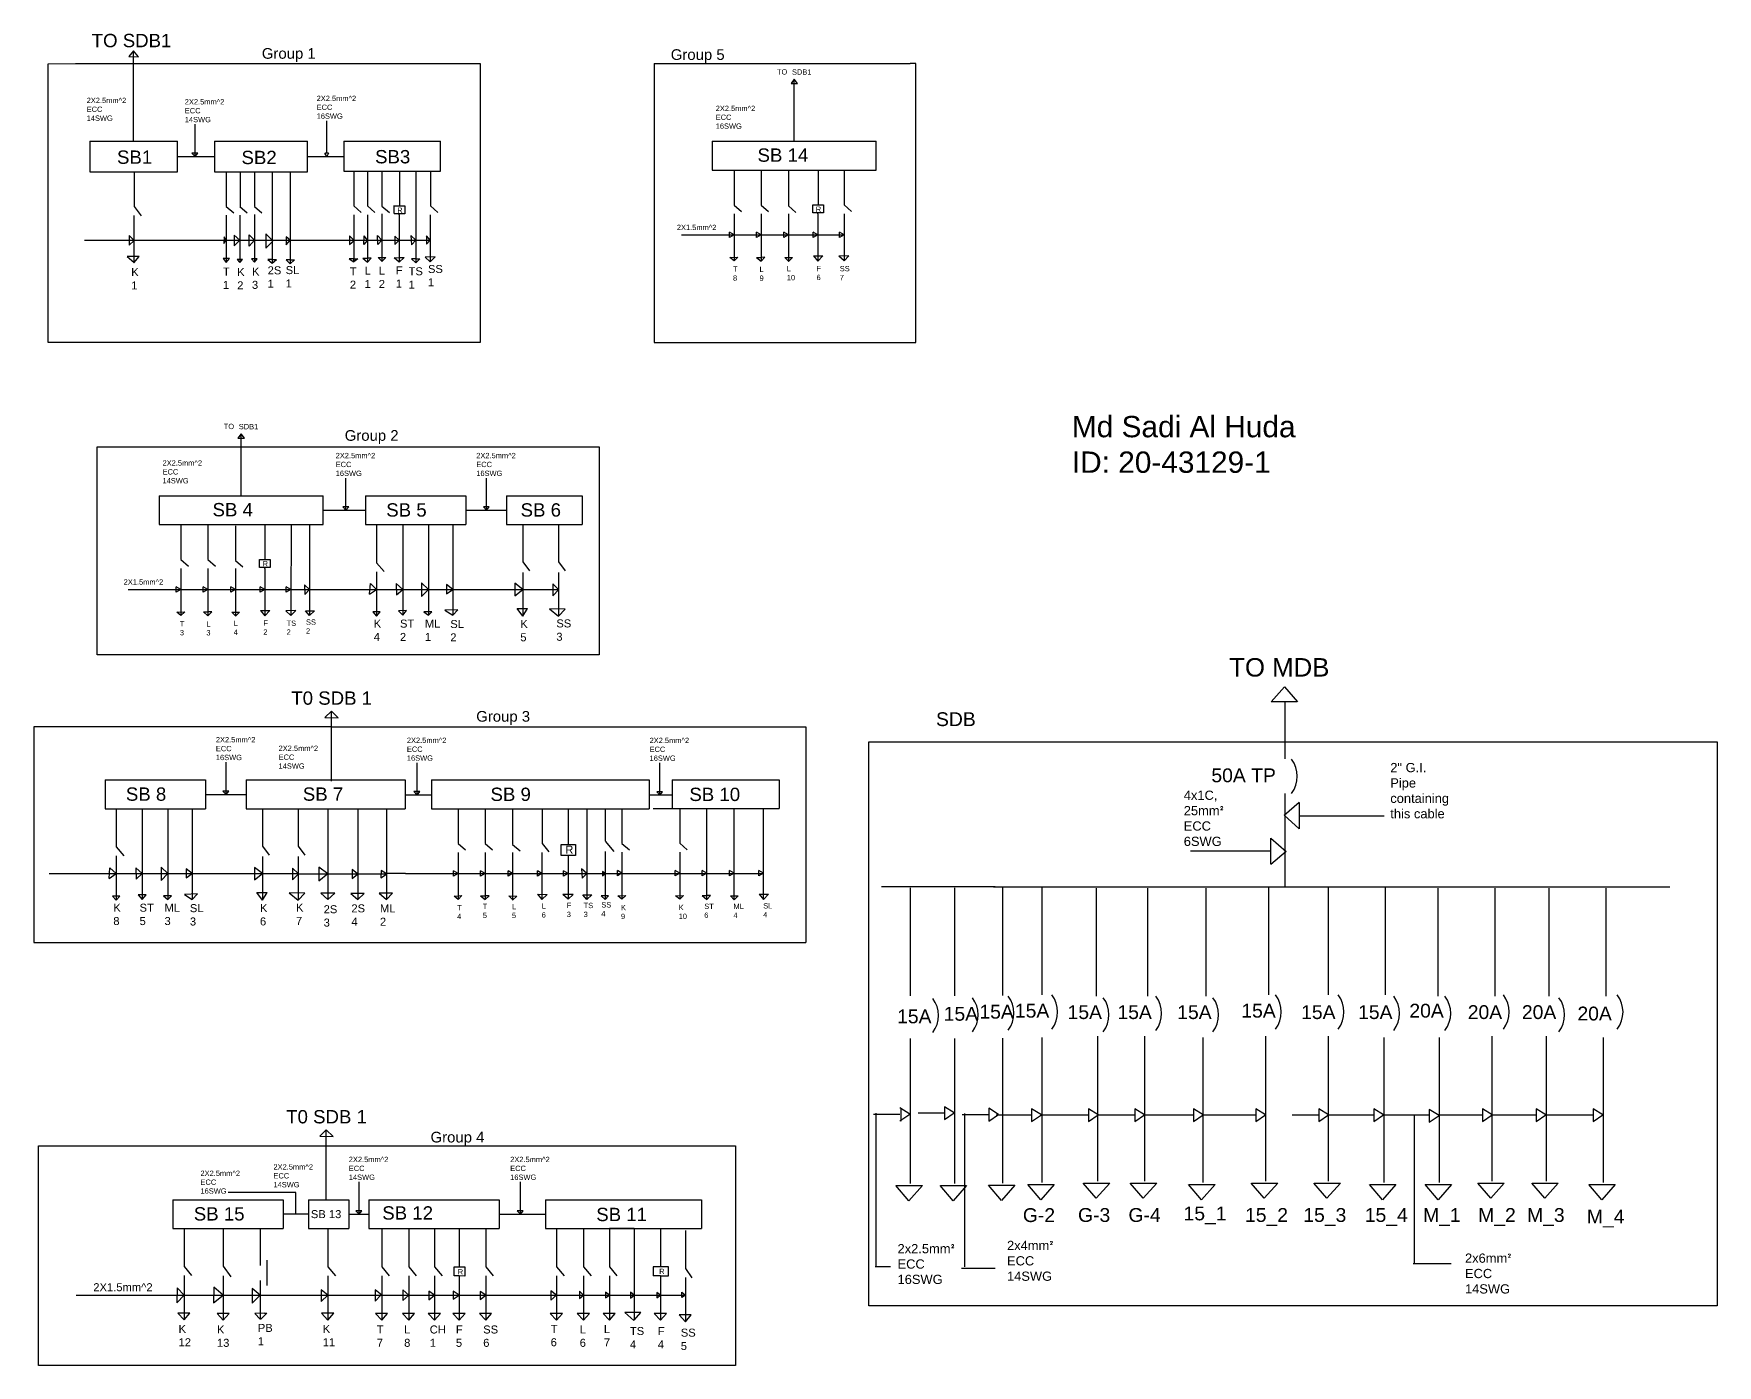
# Model space of a CAD drawing. Header units: inches. Extents: x 132 to 1367, y 40 to 664.
# Drawn here: x 132 to 921, y 40 to 664 of the extents above; entities that cross this region are included whole.
import ezdxf

# ---------------------------------------------------------------- set-up
doc = ezdxf.new("R2010")
doc.units = ezdxf.units.IN
doc.header["$MEASUREMENT"] = 0
doc.styles.get("Standard").update_dxf_attribs({"font": 'arial.ttf'})

msp = doc.modelspace()

# ---------------------------------------------------------------- linework, layer by layer
for p, q in [((178.38, 656.39), (176.18, 653.59)), ((180.69, 653.54), (178.38, 656.39)), ((178.45, 653.6), (178.38, 656.39)), ((138.39, 650.28), (151.28, 650.38)), ((138.39, 519.54), (138.39, 650.28)), ((151.28, 650.38), (340.84, 650.38)), ((176.18, 653.59), (180.69, 653.54)), ((178.45, 613.93), (178.45, 653.6)), ((340.84, 650.38), (340.84, 519.54)), ((422.41, 650.38), (542.42, 650.38)), ((422.41, 650.38), (422.41, 519.61)), ((545, 650.38), (542.42, 650.38)), ((545, 519.61), (545, 650.38)), ((488.08, 643), (486.6, 640.94)), ((486.6, 640.94), (489.62, 640.94)), ((488.08, 613.93), (488.08, 643)), ((489.62, 640.94), (488.08, 643)), ((269.01, 608.35), (269.01, 623.46)), ((207.22, 606.79), (207.22, 621.89)), ((157.95, 613.93), (198.96, 613.93)), ((157.95, 613.93), (157.95, 599.65)), ((198.96, 599.65), (198.96, 613.93)), ((207.22, 608.35), (205.78, 608.35)), ((205.78, 608.35), (207.22, 606.79)), ((207.22, 606.79), (208.52, 608.35)), ((208.52, 608.35), (207.22, 608.35)), ((216.29, 613.93), (259.9, 613.93)), ((216.29, 613.93), (216.29, 599.65)), ((259.9, 599.65), (259.9, 613.93)), ((269.04, 606.79), (268.13, 608.37)), ((268.13, 608.37), (268.42, 608.35)), ((269.72, 608.35), (268.42, 608.35)), ((269.72, 608.35), (269.04, 606.79)), ((276.94, 613.93), (322.29, 613.93)), ((276.94, 613.93), (276.94, 599.94)), ((322.29, 599.94), (322.29, 613.93)), ((449.67, 613.93), (526.49, 613.93)), ((449.67, 613.93), (449.67, 600.43)), ((526.49, 600.43), (526.49, 613.93)), ((198.96, 606.79), (216.29, 606.79)), ((259.9, 606.79), (276.94, 606.79)), ((276.94, 599.94), (322.29, 599.94)), ((281.65, 599.94), (281.65, 583.62)), ((288.1, 599.94), (288.1, 583.62)), ((294.84, 599.89), (294.84, 583.57)), ((303.06, 599.94), (303.06, 583.62)), ((310.66, 599.94), (310.66, 556.96)), ((317.51, 599.94), (317.51, 583.62)), ((449.67, 600.43), (526.49, 600.43)), ((459.86, 600.37), (459.86, 584.05)), ((472.52, 600.37), (472.52, 584.05)), ((485.38, 599.92), (485.38, 583.6)), ((499.22, 600.4), (499.22, 584.08)), ((511.47, 600.4), (511.47, 584.08)), ((157.95, 599.65), (198.96, 599.65)), ((178.66, 599.65), (178.66, 583.33)), ((216.29, 599.65), (259.9, 599.65)), ((221.88, 599.65), (221.88, 583.39)), ((228.33, 599.65), (228.33, 583.39)), ((235.07, 599.65), (235.07, 583.34)), ((243.37, 599.65), (243.37, 556.71)), ((251.83, 599.5), (251.83, 599.65)), ((251.83, 599.5), (251.83, 556.53)), ((459.86, 584.05), (463.36, 581.03)), ((472.52, 584.05), (476.02, 581.03)), ((496.71, 580.34), (496.71, 584.09)), ((496.71, 584.09), (499.22, 584.08)), ((499.22, 584.08), (501.72, 584.09)), ((501.72, 584.09), (501.71, 580.34)), ((511.47, 584.08), (514.97, 581.06)), ((178.57, 579.16), (178.57, 556.99)), ((178.66, 583.33), (182.06, 578.99)), ((221.88, 583.39), (225.38, 580.37)), ((221.88, 579.21), (221.88, 557.15)), ((228.23, 583.39), (231.73, 580.37)), ((228.24, 579.21), (228.24, 557.05)), ((235.04, 583.35), (238.54, 580.33)), ((235.04, 579.63), (235.04, 557.28)), ((281.65, 583.62), (285.15, 580.6)), ((281.65, 579.45), (281.65, 557.39)), ((288, 583.62), (291.5, 580.6)), ((288.01, 579.45), (288.01, 557.28)), ((294.81, 583.58), (298.31, 580.56)), ((294.81, 579.86), (294.81, 557.51)), ((300.54, 580.13), (300.54, 583.88)), ((300.55, 583.63), (303.06, 583.62)), ((305.55, 579.88), (300.55, 579.88)), ((302.96, 579.42), (302.96, 579.88)), ((302.96, 579.42), (302.96, 557.25)), ((303.06, 583.62), (305.56, 583.63)), ((305.56, 583.63), (305.55, 579.88)), ((317.48, 579.42), (317.48, 557.43)), ((317.51, 583.62), (321.01, 580.6)), ((459.86, 579.88), (459.86, 557.82)), ((472.53, 579.88), (472.53, 557.72)), ((485.38, 583.6), (488.88, 580.58)), ((485.38, 579.88), (485.38, 557.54)), ((501.71, 580.34), (496.71, 580.34)), ((499.13, 579.88), (499.13, 580.34)), ((499.13, 579.88), (499.13, 557.72)), ((511.43, 579.88), (511.43, 557.9)), ((176.39, 569.77), (176.32, 565.17)), ((178.57, 567.56), (176.39, 569.77)), ((220.82, 569.16), (220.77, 565.95)), ((221.88, 567.56), (220.82, 569.16)), ((228.24, 567.56), (225.58, 569.96)), ((225.58, 569.96), (225.58, 564.94)), ((235.04, 567.56), (232.6, 570)), ((232.63, 564.83), (232.6, 570)), ((243.37, 567.56), (240.42, 570.48)), ((240.42, 570.48), (240.42, 563.79)), ((251.83, 567.56), (249.91, 569.16)), ((249.91, 569.16), (249.91, 566.66)), ((281.65, 567.56), (279.69, 569.67)), ((279.69, 569.67), (279.69, 565.5)), ((286.36, 565.5), (286.47, 569.61)), ((288.01, 567.56), (286.47, 569.61)), ((294.81, 567.56), (292.7, 569.72)), ((292.92, 565.61), (292.7, 569.72)), ((302.96, 567.56), (300.85, 569.46)), ((300.85, 569.46), (300.9, 565.48)), ((310.66, 567.56), (308.44, 569.83)), ((308.44, 569.83), (308.65, 565.42)), ((317.48, 567.56), (315.66, 569.66)), ((315.66, 569.66), (315.66, 565.72)), ((435.2, 570.02), (511.43, 570.02)), ((459.86, 570.02), (457.69, 571.27)), ((457.69, 568.77), (457.69, 571.27)), ((459.86, 570.02), (457.69, 568.77)), ((472.53, 570.02), (470.36, 571.27)), ((470.36, 568.77), (470.36, 571.27)), ((472.53, 570.02), (470.36, 568.77)), ((485.38, 570.02), (483.21, 571.27)), ((483.21, 568.77), (483.21, 571.27)), ((485.38, 570.02), (483.21, 568.77)), ((499.13, 570.02), (496.96, 571.27)), ((496.96, 568.77), (496.96, 571.27)), ((499.13, 570.02), (496.96, 568.77)), ((511.43, 570.02), (509.27, 571.27)), ((509.27, 568.77), (509.27, 571.27)), ((511.43, 570.02), (509.27, 568.77)), ((155.36, 567.56), (317.48, 567.56)), ((176.32, 565.17), (178.65, 567.48)), ((220.77, 565.95), (221.88, 567.56)), ((225.58, 564.94), (228.24, 567.56)), ((235.04, 567.56), (232.63, 564.83)), ((240.42, 563.79), (243.76, 567.16)), ((249.88, 565.41), (251.83, 567.56)), ((249.91, 566.66), (249.88, 565.41)), ((279.69, 565.5), (281.77, 567.43)), ((288.01, 567.56), (286.36, 565.5)), ((294.81, 567.56), (292.92, 565.61)), ((300.9, 565.48), (302.96, 567.56)), ((308.65, 565.42), (310.66, 567.56)), ((315.66, 565.72), (317.48, 567.56)), ((497.09, 560.26), (499.13, 557.72)), ((497.09, 560.26), (501.53, 560.15)), ((178.57, 559.94), (175.5, 559.88)), ((175.5, 559.88), (178.72, 557.17)), ((178.57, 556.99), (181.05, 559.94)), ((181.05, 559.94), (178.57, 559.94)), ((221.88, 558.92), (220.41, 558.92)), ((220.41, 558.92), (221.88, 557.15)), ((221.88, 557.15), (223.41, 558.92)), ((223.41, 558.92), (221.88, 558.92)), ((228.24, 558.52), (226.94, 558.52)), ((226.94, 558.52), (228.24, 557.05)), ((228.24, 557.05), (229.49, 558.52)), ((229.49, 558.52), (228.24, 558.52)), ((235.04, 558.8), (233.7, 558.8)), ((233.7, 558.8), (235.04, 557.28)), ((235.04, 557.28), (236.32, 558.8)), ((236.32, 558.8), (235.04, 558.8)), ((243.37, 558.58), (241.41, 558.58)), ((241.41, 558.58), (243.37, 556.71)), ((243.37, 558.58), (245.35, 558.58)), ((243.37, 556.71), (245.35, 558.58)), ((251.83, 558.39), (249.87, 558.39)), ((249.87, 558.39), (251.83, 556.53)), ((251.83, 558.39), (253.81, 558.39)), ((251.83, 556.53), (253.81, 558.39)), ((281.65, 558.82), (279.51, 558.82)), ((279.51, 558.82), (281.65, 557.39)), ((281.65, 558.82), (283.57, 558.82)), ((283.57, 558.82), (281.65, 557.39)), ((281.65, 557.39), (281.65, 558.82)), ((285.86, 559.07), (288.01, 559.09)), ((285.86, 559.07), (288.01, 557.28)), ((288.01, 557.28), (289.84, 559.1)), ((289.84, 559.1), (288.01, 559.09)), ((293.11, 559.43), (294.9, 557.6)), ((293.11, 559.43), (296.73, 559.4)), ((294.81, 557.51), (296.73, 559.4)), ((300.55, 559.3), (302.96, 559.46)), ((302.96, 557.25), (300.55, 559.3)), ((302.96, 559.46), (305.26, 559.51)), ((305.26, 559.51), (302.96, 557.25)), ((310.66, 558.82), (308.7, 558.82)), ((308.7, 558.82), (310.66, 556.96)), ((310.66, 558.82), (312.64, 558.82)), ((310.66, 556.96), (312.64, 558.82)), ((319.76, 559.72), (315.03, 559.62)), ((317.48, 557.43), (315.03, 559.62)), ((317.48, 557.43), (319.76, 559.72)), ((457.95, 559.43), (461.63, 559.59)), ((459.86, 557.82), (457.95, 559.43)), ((459.86, 557.82), (461.63, 559.59)), ((470.38, 559.51), (472.53, 559.52)), ((470.38, 559.51), (472.53, 557.72)), ((472.53, 557.72), (474.35, 559.54)), ((474.35, 559.54), (472.53, 559.52)), ((483.67, 559.45), (485.46, 557.62)), ((483.67, 559.45), (487.3, 559.42)), ((485.38, 557.54), (487.3, 559.42)), ((499.13, 557.72), (501.53, 560.15)), ((513.71, 560.19), (508.98, 560.08)), ((511.43, 557.9), (508.98, 560.08)), ((511.43, 557.9), (513.71, 560.19)), ((340.84, 519.54), (138.39, 519.54)), ((422.41, 519.61), (545, 519.61)), ((228.83, 476.8), (227.35, 474.74)), ((227.35, 474.74), (230.38, 474.74)), ((228.83, 447.73), (228.83, 476.8)), ((230.38, 474.74), (228.83, 476.8)), ((161.32, 373.17), (161.32, 470.72)), ((161.32, 470.72), (162.98, 470.72)), ((162.98, 470.72), (396.59, 470.72)), ((396.59, 470.72), (396.59, 373.17)), ((277.94, 440.98), (277.94, 456.08)), ((343.82, 440.98), (343.82, 456.08)), ((190.43, 447.73), (267.24, 447.73)), ((190.43, 447.73), (190.43, 434.23)), ((267.24, 434.23), (267.24, 447.73)), ((277.94, 442.55), (276.5, 442.55)), ((276.5, 442.55), (277.94, 440.98)), ((277.94, 440.98), (279.24, 442.55)), ((279.24, 442.55), (277.94, 442.55)), ((287.1, 447.73), (334.19, 447.73)), ((287.1, 447.73), (287.1, 434.23)), ((334.19, 447.73), (334.19, 434.23)), ((343.82, 442.55), (342.37, 442.55)), ((342.37, 442.55), (343.82, 440.98)), ((343.82, 440.98), (345.11, 442.55)), ((345.11, 442.55), (343.82, 442.55)), ((353.23, 447.73), (388.65, 447.73)), ((353.23, 447.73), (353.23, 434.23)), ((388.65, 447.73), (388.65, 434.23)), ((190.43, 434.23), (267.24, 434.23)), ((200.61, 434.17), (200.61, 417.85)), ((213.27, 434.17), (213.27, 417.85)), ((239.97, 434.2), (239.97, 417.88)), ((252.22, 434.2), (252.22, 417.88)), ((260.83, 434.23), (260.83, 391.57)), ((267.24, 440.98), (287.1, 440.98)), ((287.1, 434.23), (334.19, 434.23)), ((292.32, 434.23), (292.32, 416.4)), ((304.57, 434.23), (304.57, 391.72)), ((316.58, 434.23), (316.58, 391.72)), ((327.99, 434.23), (327.99, 391.72)), ((334.19, 440.98), (353.23, 440.98)), ((353.23, 434.23), (388.65, 434.23)), ((360.85, 434.23), (360.85, 416.73)), ((377.61, 434.23), (377.61, 416.73)), ((226.13, 433.72), (226.13, 417.4)), ((200.61, 417.85), (204.11, 414.83)), ((200.61, 413.68), (200.61, 391.62)), ((213.27, 417.85), (216.77, 414.83)), ((213.28, 413.68), (213.28, 391.51)), ((226.13, 417.4), (229.63, 414.38)), ((226.13, 413.68), (226.13, 391.33)), ((237.46, 414.14), (237.46, 417.89)), ((237.46, 417.89), (239.97, 417.88)), ((242.46, 414.14), (237.46, 414.14)), ((239.88, 413.68), (239.88, 414.14)), ((239.88, 413.68), (239.88, 391.51)), ((239.97, 417.88), (242.47, 417.89)), ((242.47, 417.89), (242.46, 414.14)), ((252.22, 417.88), (252.18, 411.7)), ((252.18, 413.68), (252.18, 391.7)), ((292.32, 416.4), (295.86, 412.25)), ((292.32, 412.16), (292.32, 391.4)), ((360.85, 416.73), (363.96, 412.52)), ((360.88, 411.85), (360.88, 391.39)), ((377.61, 416.73), (380.71, 412.52)), ((377.64, 411.85), (377.64, 391.39)), ((175.95, 403.82), (252.18, 403.82)), ((200.61, 403.82), (198.45, 405.07)), ((198.45, 402.57), (198.45, 405.07)), ((200.61, 403.82), (198.45, 402.57)), ((213.28, 403.82), (211.11, 405.07)), ((211.11, 402.57), (211.11, 405.07)), ((213.28, 403.82), (211.11, 402.57)), ((226.13, 403.82), (223.96, 405.07)), ((223.96, 402.57), (223.96, 405.07)), ((226.13, 403.82), (223.96, 402.57)), ((239.88, 403.82), (237.71, 405.07)), ((237.71, 402.57), (237.71, 405.07)), ((239.88, 403.82), (237.71, 402.57)), ((252.18, 403.82), (250.02, 405.07)), ((250.02, 402.57), (250.02, 405.07)), ((252.18, 403.82), (250.02, 402.57)), ((252.18, 403.82), (260.83, 403.82)), ((260.83, 403.82), (258.46, 405.97)), ((258.46, 405.97), (258.72, 401.53)), ((258.72, 401.53), (260.83, 403.82)), ((260.83, 403.82), (377.64, 403.82)), ((289.03, 401.61), (289.39, 406.6)), ((289.03, 401.61), (292.32, 403.82)), ((292.32, 403.82), (289.39, 406.6)), ((304.57, 403.82), (301.51, 406.6)), ((301.51, 406.6), (301.66, 401.3)), ((301.66, 401.3), (304.57, 403.82)), ((316.58, 403.82), (313.33, 406.9)), ((313.33, 406.9), (313.33, 400.54)), ((313.33, 400.54), (316.58, 403.82)), ((327.99, 403.82), (325.07, 406.13)), ((325.07, 406.13), (325.07, 401.87)), ((325.07, 401.87), (327.99, 403.82)), ((360.88, 403.82), (357.12, 406.77)), ((357.12, 406.77), (357.12, 400.91)), ((357.12, 400.91), (360.88, 403.82)), ((377.64, 403.82), (374.93, 406.45)), ((374.93, 406.45), (374.93, 400.92)), ((374.93, 400.92), (377.7, 403.76)), ((360.88, 391.39), (358.25, 394.96)), ((358.25, 394.96), (363.01, 394.96)), ((360.88, 391.39), (363.01, 394.96)), ((373.4, 394.76), (377.64, 391.39)), ((380.76, 394.62), (373.4, 394.76)), ((377.64, 391.39), (380.76, 394.62)), ((198.7, 393.23), (202.38, 393.39)), ((200.61, 391.62), (198.7, 393.23)), ((200.61, 391.62), (202.38, 393.39)), ((211.13, 393.3), (213.28, 393.32)), ((211.13, 393.3), (213.28, 391.51)), ((213.28, 391.51), (215.1, 393.34)), ((215.1, 393.34), (213.28, 393.32)), ((224.42, 393.25), (226.22, 391.42)), ((224.42, 393.25), (228.05, 393.22)), ((226.13, 391.33), (228.05, 393.22)), ((237.84, 394.06), (239.88, 391.51)), ((237.84, 394.06), (242.28, 393.95)), ((239.88, 391.51), (242.28, 393.95)), ((254.47, 393.99), (249.73, 393.88)), ((252.18, 391.7), (249.73, 393.88)), ((252.18, 391.7), (254.47, 393.99)), ((260.83, 391.57), (258.99, 393.77)), ((258.99, 393.77), (263.19, 393.77)), ((263.19, 393.77), (260.83, 391.57)), ((293.98, 393.28), (290.57, 393.28)), ((290.57, 393.28), (292.32, 391.4)), ((292.32, 391.4), (293.98, 393.28)), ((306.35, 393.94), (302.62, 393.86)), ((302.62, 393.86), (304.57, 391.72)), ((304.57, 391.72), (306.35, 393.94)), ((317.65, 393.36), (314.5, 393.36)), ((314.5, 393.36), (316.58, 391.72)), ((318.21, 393.35), (316.58, 393.36)), ((316.58, 391.72), (318.21, 393.35)), ((330.35, 394.29), (324.32, 394.12)), ((324.32, 394.12), (327.99, 391.72)), ((327.99, 391.72), (330.35, 394.29)), ((396.59, 373.17), (161.32, 373.17)), ((711.54, 351.12), (717.85, 358.21)), ((717.85, 358.21), (723.94, 351.12)), ((723.82, 351.12), (711.54, 351.12)), ((718.02, 351.03), (718.02, 324.44)), ((271.16, 339.53), (131.61, 339.53)), ((131.61, 339.53), (131.61, 238.3)), ((271.16, 346.72), (268.1, 343.79)), ((268.1, 343.79), (268.65, 343.79)), ((268.65, 343.79), (274.38, 343.74)), ((271.16, 343.75), (271.16, 346.72)), ((274.38, 343.74), (271.16, 346.72)), ((271.16, 343.15), (271.16, 343.75)), ((271.16, 314.02), (271.16, 343.18)), ((271.16, 339.53), (493.56, 339.53)), ((493.56, 339.53), (493.56, 238.3)), ((221.77, 307.79), (221.77, 322.9)), ((311.3, 307.5), (311.3, 322.6)), ((425.05, 307.46), (425.05, 322.56)), ((165.06, 314.54), (212.15, 314.54)), ((165.06, 314.54), (165.06, 301.04)), ((212.15, 314.54), (212.15, 301.04)), ((212.15, 307.79), (231.19, 307.79)), ((221.77, 309.36), (220.33, 309.36)), ((220.33, 309.36), (221.77, 307.79)), ((221.77, 307.79), (223.07, 309.36)), ((223.07, 309.36), (221.77, 309.36)), ((231.19, 314.54), (266.61, 314.54)), ((231.19, 314.54), (231.19, 301.04)), ((266.61, 314.54), (305.74, 314.54)), ((305.74, 314.55), (305.74, 301.04)), ((311.3, 309.07), (309.85, 309.07)), ((309.85, 309.07), (311.3, 307.5)), ((311.3, 307.5), (312.59, 309.07)), ((312.59, 309.07), (311.3, 309.07)), ((318.11, 314.54), (420, 314.54)), ((318.11, 314.54), (318.11, 301.04)), ((420, 314.54), (420, 301.04)), ((425.05, 309.02), (423.61, 309.02)), ((423.61, 309.02), (425.05, 307.46)), ((425.05, 307.46), (426.35, 309.02)), ((426.35, 309.02), (425.05, 309.02)), ((430.79, 314.54), (470.38, 314.54)), ((430.79, 314.54), (430.79, 301.04)), ((470.37, 314.54), (480.97, 314.54)), ((480.97, 314.54), (480.97, 301.12)), ((718.02, 308.27), (718.02, 264.48)), ((165.06, 301.04), (212.15, 301.04)), ((170.27, 301.04), (170.27, 283.21)), ((182.53, 301.04), (182.53, 258.54)), ((194.54, 301.04), (194.54, 258.54)), ((205.95, 301.04), (205.95, 258.54)), ((231.19, 301.04), (266.61, 301.04)), ((238.81, 301.04), (238.81, 283.54)), ((255.57, 301.04), (255.57, 283.54)), ((266.61, 301.04), (305.74, 301.04)), ((269.52, 301.04), (269.52, 258.54)), ((283.55, 301.04), (283.55, 258.54)), ((296.99, 301.04), (296.99, 258.54)), ((305.74, 307.55), (318.11, 307.55)), ((318.11, 301.04), (420, 301.04)), ((330.56, 301.04), (330.56, 284.78)), ((343.22, 301.04), (343.22, 284.78)), ((356.07, 300.65), (356.07, 301.04)), ((356.07, 300.65), (356.07, 284.34)), ((369.92, 301.13), (369.92, 284.81)), ((382.16, 301.04), (382.16, 284.81)), ((390.78, 301.04), (390.78, 258.5)), ((399.44, 301.03), (399.44, 285.99)), ((407.33, 301.04), (407.33, 284.83)), ((420, 307.55), (430.79, 307.55)), ((421.93, 301.12), (480.97, 301.12)), ((434.37, 301.12), (434.37, 284.86)), ((447.04, 258.53), (447.04, 301.12)), ((459.98, 258.43), (459.98, 301.12)), ((473.64, 258.53), (473.64, 301.12)), ((717.68, 298.02), (724.77, 304.1)), ((724.77, 303.99), (724.77, 291.71)), ((724.77, 291.71), (717.68, 298.02)), ((724.78, 297.79), (764.62, 297.79)), ((330.56, 284.78), (334.06, 281.77)), ((343.22, 284.78), (346.72, 281.77)), ((356.07, 284.34), (359.57, 281.32)), ((369.93, 284.84), (373.03, 280.86)), ((378.88, 284.3), (385.61, 284.3)), ((378.88, 284.24), (378.88, 284.3)), ((378.88, 279.21), (378.88, 284.24)), ((382.16, 284.81), (382.16, 284.3)), ((385.61, 284.3), (385.61, 279.21)), ((399.47, 285.88), (403.45, 281.01)), ((407.33, 284.83), (410.83, 281.81)), ((434.37, 284.86), (437.87, 281.84)), ((711.45, 275.01), (711.45, 287.3)), ((711.45, 287.3), (718.54, 280.98)), ((170.27, 283.21), (173.82, 279.06)), ((170.27, 278.98), (170.27, 258.21)), ((238.81, 283.54), (241.92, 279.33)), ((238.84, 278.66), (238.84, 258.21)), ((255.57, 283.54), (258.67, 279.33)), ((255.6, 278.66), (255.6, 258.21)), ((330.56, 280.61), (330.56, 258.55)), ((343.23, 280.61), (343.23, 258.45)), ((356.07, 280.61), (356.07, 258.27)), ((369.83, 280.61), (369.83, 258.45)), ((385.61, 279.21), (378.88, 279.21)), ((382.13, 279.21), (382.13, 258.63)), ((382.13, 279.21), (382.13, 278.63)), ((399.44, 281.01), (399.44, 258.52)), ((407.33, 280.66), (407.33, 258.6)), ((434.37, 280.69), (434.37, 258.63)), ((711.44, 281.22), (673.76, 281.22)), ((718.54, 280.98), (711.45, 274.9)), ((138.79, 270.63), (255.6, 270.63)), ((166.99, 268.42), (167.35, 273.41)), ((166.99, 268.42), (170.27, 270.63)), ((170.27, 270.63), (167.35, 273.41)), ((182.53, 270.63), (179.47, 273.41)), ((179.47, 273.41), (179.62, 268.11)), ((179.62, 268.11), (182.53, 270.63)), ((194.54, 270.63), (191.29, 273.71)), ((191.29, 273.71), (191.29, 267.36)), ((191.29, 267.36), (194.54, 270.63)), ((205.95, 270.63), (203.03, 272.95)), ((203.03, 272.95), (203.03, 268.68)), ((203.03, 268.68), (205.95, 270.63)), ((238.84, 270.63), (235.08, 273.58)), ((235.08, 273.58), (235.08, 267.72)), ((235.08, 267.72), (238.84, 270.63)), ((255.6, 270.63), (252.89, 273.26)), ((252.89, 273.26), (252.89, 267.73)), ((252.89, 267.73), (255.65, 270.57)), ((255.65, 270.57), (296.99, 270.57)), ((269.52, 270.58), (265.25, 273.73)), ((265.25, 273.73), (265.25, 267.34)), ((265.25, 267.34), (269.52, 270.63)), ((283.45, 270.57), (280.89, 272.59)), ((280.89, 272.59), (280.95, 268.39)), ((280.95, 268.39), (283.45, 270.46)), ((294.43, 272.17), (294.38, 268.71)), ((294.38, 268.71), (296.89, 270.41)), ((296.94, 270.57), (294.43, 272.17)), ((305.84, 270.74), (296.96, 270.74)), ((305.9, 270.75), (382.13, 270.75)), ((330.56, 270.75), (328.39, 272)), ((328.39, 269.5), (328.39, 272)), ((330.56, 270.75), (328.39, 269.5)), ((343.23, 270.75), (341.06, 272)), ((341.06, 269.5), (341.06, 272)), ((343.23, 270.75), (341.06, 269.5)), ((356.07, 270.75), (353.91, 272)), ((353.91, 269.5), (353.91, 272)), ((356.07, 270.75), (353.91, 269.5)), ((369.83, 270.75), (367.66, 272)), ((367.66, 269.5), (367.66, 272)), ((369.83, 270.75), (367.66, 269.5)), ((382.13, 270.75), (379.97, 272)), ((379.97, 269.5), (379.97, 272)), ((382.13, 270.75), (379.97, 269.5)), ((382.13, 270.75), (390.78, 270.75)), ((390.78, 270.75), (388.41, 272.91)), ((388.41, 272.91), (388.66, 268.46)), ((388.66, 268.46), (390.78, 270.75)), ((390.78, 270.75), (473.64, 270.75)), ((398.27, 271.64), (398.26, 269.65)), ((398.26, 269.65), (399.44, 270.75)), ((399.45, 270.76), (398.27, 271.64)), ((407.33, 270.79), (405.17, 272.04)), ((405.17, 269.54), (405.17, 272.04)), ((407.33, 270.79), (405.17, 269.54)), ((434.37, 270.83), (432.21, 272.08)), ((432.21, 269.58), (432.21, 272.08)), ((434.37, 270.83), (432.21, 269.58)), ((447.04, 270.83), (444.88, 272.08)), ((444.88, 269.58), (444.88, 272.08)), ((447.04, 270.83), (444.88, 269.58)), ((459.89, 270.83), (457.73, 272.08)), ((457.73, 269.58), (457.73, 272.08)), ((459.89, 270.83), (457.73, 269.58)), ((473.64, 270.83), (471.48, 272.08)), ((471.48, 269.58), (471.48, 272.08)), ((473.64, 270.83), (471.48, 269.58)), ((184.31, 260.75), (180.58, 260.67)), ((180.58, 260.67), (182.53, 258.54)), ((182.53, 258.54), (184.31, 260.75)), ((208.31, 261.1), (202.28, 260.94)), ((202.28, 260.94), (205.95, 258.54)), ((205.95, 258.54), (208.31, 261.1)), ((238.84, 258.21), (236.2, 261.77)), ((236.2, 261.77), (240.97, 261.77)), ((238.84, 258.21), (240.97, 261.77)), ((251.36, 261.57), (255.6, 258.21)), ((258.72, 261.44), (251.36, 261.57)), ((255.6, 258.21), (258.72, 261.44)), ((272.8, 261.46), (266.12, 261.53)), ((266.12, 261.53), (269.52, 258.54)), ((269.52, 258.54), (272.8, 261.46)), ((286.52, 261.37), (280.23, 261.37)), ((280.23, 261.37), (283.55, 258.54)), ((283.55, 258.54), (286.52, 261.37)), ((299.79, 261.55), (293.51, 261.56)), ((293.51, 261.56), (296.99, 258.54)), ((296.99, 258.54), (299.79, 261.55)), ((367.79, 260.99), (369.83, 258.45)), ((367.79, 260.99), (372.23, 260.88)), ((369.83, 258.45), (372.23, 260.88)), ((384.41, 260.92), (379.68, 260.81)), ((382.13, 258.63), (379.68, 260.81)), ((382.13, 258.63), (384.41, 260.92)), ((390.78, 258.5), (388.94, 260.71)), ((388.94, 260.71), (393.14, 260.71)), ((393.14, 260.71), (390.78, 258.5)), ((432.46, 260.24), (436.14, 260.4)), ((434.37, 258.63), (436.14, 260.4)), ((471.6, 261.07), (473.64, 258.53)), ((471.6, 261.07), (476.04, 260.96)), ((473.64, 258.53), (476.04, 260.96)), ((582.17, 264.49), (528.92, 264.49)), ((542.41, 264.02), (542.41, 213.35)), ((563.1, 264.02), (563.1, 213.35)), ((581.46, 264.5), (898.5, 264.5)), ((585.72, 264.2), (585.72, 213.53)), ((604.16, 264.5), (604.16, 213.83)), ((629.52, 263.84), (629.52, 213.16)), ((653.55, 263.84), (653.55, 213.16)), ((680.91, 263.84), (680.91, 213.16)), ((710.28, 264.5), (710.28, 213.83)), ((738.31, 264.5), (738.31, 213.83)), ((765.01, 264.5), (765.01, 213.83)), ((789.71, 263.84), (789.71, 213.16)), ((816.41, 263.84), (816.41, 213.16)), ((841.77, 263.84), (841.77, 213.16)), ((868.47, 263.84), (868.47, 213.16)), ((171.94, 260.09), (168.53, 260.09)), ((168.53, 260.09), (170.27, 258.21)), ((170.27, 258.21), (171.94, 260.09)), ((195.61, 260.17), (192.45, 260.17)), ((192.45, 260.17), (194.54, 258.54)), ((194.54, 258.54), (196.17, 260.17)), ((196.17, 260.17), (194.54, 260.17)), ((328.64, 260.16), (332.33, 260.32)), ((330.56, 258.55), (328.64, 260.16)), ((330.56, 258.55), (332.33, 260.32)), ((341.08, 260.24), (343.23, 260.25)), ((341.08, 260.24), (343.23, 258.45)), ((343.23, 258.45), (345.05, 260.27)), ((345.05, 260.27), (343.23, 260.25)), ((354.37, 260.19), (356.16, 258.36)), ((354.37, 260.19), (358, 260.15)), ((356.07, 258.27), (358, 260.15)), ((401.05, 260.26), (397.62, 260.26)), ((397.62, 260.26), (399.43, 258.52)), ((399.45, 258.51), (401.05, 260.26)), ((405.42, 260.21), (409.1, 260.36)), ((407.33, 258.6), (405.42, 260.21)), ((407.33, 258.6), (409.1, 260.36)), ((434.37, 258.63), (432.46, 260.24)), ((444.89, 260.32), (447.04, 260.33)), ((444.89, 260.32), (447.04, 258.53)), ((447.04, 258.53), (448.86, 260.35)), ((448.86, 260.35), (447.04, 260.33)), ((458.19, 260.26), (459.98, 258.43)), ((458.19, 260.26), (461.81, 260.23)), ((459.98, 258.43), (461.81, 260.23)), ((131.61, 238.3), (493.56, 238.3)), ((542.41, 193.34), (542.41, 125.33)), ((563.1, 193.34), (563.1, 125.33)), ((585.72, 193.52), (585.72, 125.51)), ((604.16, 193.82), (604.16, 125.81)), ((630.19, 194.49), (630.19, 126.47)), ((652.21, 194.49), (652.21, 126.47)), ((679.58, 193.82), (679.58, 125.81)), ((708.95, 194.49), (708.95, 126.47)), ((738.31, 194.49), (738.31, 126.47)), ((764.34, 193.82), (764.34, 125.81)), ((790.38, 193.82), (790.38, 125.81)), ((815.07, 194.49), (815.07, 126.47)), ((840.43, 194.49), (840.43, 126.47)), ((867.13, 193.82), (867.13, 125.81)), ((525.22, 157.96), (537.59, 157.96)), ((526.25, 158.41), (526.25, 86.55)), ((542.18, 157.96), (537.59, 160.82)), ((537.59, 154.81), (542.18, 157.96)), ((537.98, 160.43), (537.98, 154.62)), ((546.07, 158.53), (558.45, 158.53)), ((558.45, 161.39), (558.45, 155.39)), ((563.03, 158.53), (558.45, 161.39)), ((558.45, 155.39), (563.03, 158.53)), ((567.87, 158.24), (567.87, 86.37)), ((579.22, 160.64), (579.22, 154.64)), ((583.8, 157.78), (579.22, 160.64)), ((599.29, 160.43), (599.29, 154.42)), ((603.87, 157.57), (599.29, 160.43)), ((625.91, 160.43), (625.91, 154.42)), ((630.5, 157.57), (625.91, 160.43)), ((647.67, 160.43), (647.67, 154.42)), ((652.26, 157.57), (647.67, 160.43)), ((675.16, 160.43), (675.16, 154.42)), ((679.74, 157.57), (675.16, 160.43)), ((704.37, 160.43), (704.37, 154.42)), ((708.95, 157.57), (704.37, 160.43)), ((733.86, 160.43), (733.86, 154.42)), ((738.44, 157.57), (733.86, 160.43)), ((759.63, 160.43), (759.63, 154.42)), ((764.21, 157.57), (759.63, 160.43)), ((785.68, 160.14), (785.68, 154.13)), ((790.27, 157.28), (785.68, 160.14)), ((810.59, 160.43), (810.59, 154.42)), ((815.18, 157.57), (810.59, 160.43)), ((835.79, 160.43), (835.79, 154.42)), ((840.37, 157.57), (835.79, 160.43)), ((862.42, 160.43), (862.42, 154.42)), ((867, 157.57), (862.42, 160.43)), ((268.76, 150.5), (265.7, 147.56)), ((268.76, 147.52), (268.76, 150.5)), ((271.97, 147.51), (268.76, 150.5)), ((566.84, 157.78), (579.22, 157.78)), ((579.22, 154.64), (583.8, 157.78)), ((582.66, 157.56), (599.29, 157.56)), ((599.29, 154.42), (603.87, 157.57)), ((603.86, 157.56), (625.91, 157.56)), ((625.91, 154.42), (630.5, 157.57)), ((630.19, 157.56), (647.67, 157.56)), ((647.67, 154.42), (652.26, 157.57)), ((652.21, 157.56), (675.16, 157.56)), ((675.16, 154.42), (679.74, 157.57)), ((679.58, 157.56), (704.37, 157.56)), ((704.37, 154.42), (708.95, 157.57)), ((721.48, 157.56), (733.86, 157.56)), ((733.86, 154.42), (738.44, 157.57)), ((738.31, 157.56), (759.63, 157.56)), ((759.63, 154.42), (764.21, 157.57)), ((764.2, 157.56), (785.68, 157.56)), ((778.54, 157.56), (778.54, 87.98)), ((785.68, 154.13), (790.27, 157.28)), ((789.81, 157.56), (810.59, 157.56)), ((810.59, 154.42), (815.18, 157.57)), ((815.07, 157.56), (835.79, 157.56)), ((835.79, 154.42), (840.37, 157.57)), ((840.37, 157.56), (862.42, 157.56)), ((862.42, 154.42), (867, 157.57)), ((133.84, 40.17), (133.84, 142.98)), ((133.84, 142.98), (460.46, 142.98)), ((265.7, 147.56), (266.24, 147.56)), ((266.24, 147.56), (271.97, 147.51)), ((268.76, 146.93), (268.76, 147.52)), ((268.76, 117.8), (268.76, 146.95)), ((460.46, 142.98), (460.46, 40.17)), ((232.85, 121.22), (222.83, 121.22)), ((235.69, 121.22), (232.85, 121.22)), ((254.45, 121.22), (235.69, 121.22)), ((254.45, 111.05), (254.45, 121.22)), ((284.08, 111.05), (284.08, 126.15)), ((359.72, 111.05), (359.72, 126.15)), ((541.82, 117.33), (535.73, 124.42)), ((535.84, 124.42), (548.13, 124.42)), ((548.13, 124.42), (541.82, 117.33)), ((562.51, 117.33), (556.42, 124.42)), ((556.54, 124.42), (568.82, 124.42)), ((568.82, 124.42), (562.51, 117.33)), ((585.13, 117.51), (579.04, 124.6)), ((579.16, 124.6), (591.44, 124.6)), ((591.44, 124.6), (585.13, 117.51)), ((603.57, 117.81), (597.48, 124.9)), ((597.59, 124.9), (609.88, 124.9)), ((609.88, 124.9), (603.57, 117.81)), ((629.6, 118.47), (623.51, 125.57)), ((623.63, 125.57), (635.91, 125.57)), ((635.91, 125.57), (629.6, 118.47)), ((651.62, 118.47), (645.54, 125.57)), ((645.65, 125.57), (657.93, 125.57)), ((657.93, 125.57), (651.62, 118.47)), ((678.99, 117.81), (672.9, 124.9)), ((673.02, 124.9), (685.3, 124.9)), ((685.3, 124.9), (678.99, 117.81)), ((708.36, 118.47), (702.27, 125.57)), ((702.38, 125.57), (714.67, 125.57)), ((714.67, 125.57), (708.36, 118.47)), ((737.73, 118.47), (731.64, 125.57)), ((731.75, 125.57), (744.04, 125.57)), ((744.04, 125.57), (737.73, 118.47)), ((763.76, 117.81), (757.67, 124.9)), ((757.78, 124.9), (770.07, 124.9)), ((770.07, 124.9), (763.76, 117.81)), ((789.79, 117.81), (783.7, 124.9)), ((783.81, 124.9), (796.1, 124.9)), ((796.1, 124.9), (789.79, 117.81)), ((814.48, 118.47), (808.4, 125.57)), ((808.51, 125.57), (820.79, 125.57)), ((820.79, 125.57), (814.48, 118.47)), ((839.84, 118.47), (833.76, 125.57)), ((833.87, 125.57), (846.16, 125.57)), ((846.16, 125.57), (839.84, 118.47)), ((866.54, 117.81), (860.46, 124.9)), ((860.57, 124.9), (872.85, 124.9)), ((872.85, 124.9), (866.54, 117.81)), ((196.89, 117.8), (243.99, 117.8)), ((196.89, 117.8), (196.89, 104.3)), ((243.99, 117.8), (248.56, 117.8)), ((248.56, 117.8), (248.56, 104.3)), ((260.34, 111.05), (248.56, 111.05)), ((260.27, 111.05), (260.34, 111.05)), ((260.34, 117.8), (279.3, 117.8)), ((260.34, 117.8), (260.34, 104.3)), ((279.3, 117.8), (279.3, 104.3)), ((279.3, 111.05), (288.69, 111.05)), ((284.08, 112.61), (282.64, 112.61)), ((282.64, 112.61), (284.08, 111.05)), ((284.08, 111.05), (285.38, 112.61)), ((285.38, 112.61), (284.08, 112.61)), ((288.69, 117.8), (349.78, 117.8)), ((288.69, 117.8), (288.69, 104.3)), ((349.78, 117.8), (349.78, 104.31)), ((349.78, 111.05), (371.52, 111.05)), ((359.72, 112.61), (358.28, 112.61)), ((358.28, 112.61), (359.72, 111.05)), ((359.72, 111.05), (361.02, 112.61)), ((361.02, 112.61), (359.72, 112.61)), ((371.52, 117.8), (444.64, 117.8)), ((371.52, 117.8), (371.52, 104.31)), ((444.64, 117.8), (444.64, 104.31)), ((196.89, 104.3), (243.99, 104.3)), ((202.11, 104.3), (202.11, 86.47)), ((220.44, 104.3), (220.44, 86.67)), ((237.78, 104.3), (237.78, 86.93)), ((243.99, 104.3), (248.56, 104.3)), ((260.34, 104.3), (279.3, 104.3)), ((269.47, 104.15), (269.47, 104.3)), ((269.47, 104.15), (269.47, 86.32)), ((288.69, 104.3), (343.46, 104.3)), ((294.74, 104.13), (294.74, 104.3)), ((294.74, 104.13), (294.74, 86.3)), ((307.39, 104.13), (307.39, 104.3)), ((307.39, 104.13), (307.39, 86.3)), ((319.5, 104.13), (319.5, 104.3)), ((319.5, 104.13), (319.5, 86.3)), ((325.92, 104.31), (349.78, 104.31)), ((331.08, 104.13), (331.08, 104.3)), ((331.08, 104.13), (331.08, 86.3)), ((343.46, 104.13), (343.46, 104.3)), ((343.46, 104.13), (343.46, 86.3)), ((371.52, 104.31), (444.64, 104.31)), ((376.68, 104.14), (376.68, 104.31)), ((376.68, 104.14), (376.68, 86.31)), ((389.33, 104.14), (376.68, 104.14)), ((401.44, 104.31), (389.33, 104.14)), ((389.33, 104.14), (389.33, 86.31)), ((413.01, 104.31), (401.44, 104.31)), ((401.44, 104.14), (401.44, 86.31)), ((413.01, 104.31), (413.01, 61.38)), ((425.4, 104.14), (425.4, 86.31)), ((437.04, 103.39), (437.04, 85.56)), ((240.86, 89.44), (240.86, 77.65)), ((778.11, 87.98), (795.95, 87.98)), ((202.11, 86.47), (205.65, 82.32)), ((202.11, 82.23), (202.11, 61.47)), ((220.44, 86.67), (223.96, 81.62)), ((220.44, 82.08), (220.44, 61.39)), ((237.78, 79.86), (237.78, 61.79)), ((269.47, 86.32), (273.01, 82.17)), ((269.47, 82.09), (269.47, 61.32)), ((294.74, 86.3), (298.28, 82.15)), ((294.74, 82.06), (294.74, 61.29)), ((307.39, 86.3), (310.93, 82.15)), ((307.39, 82.06), (307.39, 61.29)), ((319.5, 86.3), (323.05, 82.15)), ((319.5, 82.06), (319.5, 61.29)), ((328.69, 86.27), (331.08, 86.3)), ((328.69, 82.08), (328.69, 86.27)), ((331.08, 82.06), (328.69, 82.08)), ((331.08, 86.3), (333.67, 86.31)), ((331.08, 82.06), (331.08, 61.29)), ((333.67, 82.04), (331.08, 82.06)), ((333.67, 86.31), (333.67, 82.04)), ((343.46, 86.3), (347, 82.15)), ((343.46, 82.06), (343.46, 61.29)), ((376.68, 86.31), (380.22, 82.16)), ((376.68, 82.07), (376.68, 61.3)), ((389.33, 86.31), (392.87, 82.16)), ((389.33, 82.07), (389.33, 61.3)), ((401.44, 86.31), (404.98, 82.16)), ((401.44, 82.07), (401.44, 61.3)), ((425.4, 86.31), (421.97, 86.31)), ((421.97, 86.31), (421.97, 82.14)), ((421.97, 82.07), (421.97, 82.14)), ((425.4, 82.07), (421.97, 82.07)), ((429.1, 86.38), (425.4, 86.38)), ((425.4, 82.07), (425.4, 61.3)), ((425.4, 82.07), (429.1, 82.07)), ((429.1, 82.07), (429.1, 86.38)), ((437.04, 85.56), (440.02, 81.24)), ((437.04, 81.32), (437.04, 60.55)), ((525.97, 86.55), (533.1, 86.55)), ((566.5, 85.69), (582.29, 85.69)), ((151.52, 73.11), (437.04, 73.11)), ((198.81, 76.57), (198.63, 69.54)), ((198.63, 69.54), (202.11, 73.11)), ((202.11, 73.11), (198.81, 76.57)), ((216.04, 76.75), (215.85, 69.54)), ((215.85, 69.54), (220.44, 73.11)), ((220.44, 73.11), (216.04, 76.75)), ((237.78, 73.11), (234, 76.2)), ((234, 76.2), (234, 69.35)), ((234, 69.35), (237.78, 73.11)), ((266.41, 75.54), (266.3, 70.06)), ((266.3, 70.06), (269.47, 73.11)), ((269.47, 73.11), (266.41, 75.54)), ((294.74, 73.11), (291.61, 75.54)), ((291.61, 75.54), (291.72, 70.18)), ((291.72, 70.18), (294.28, 73.11)), ((304.67, 75.54), (304.55, 70.53)), ((304.55, 70.53), (307.39, 73.11)), ((307.39, 73.11), (304.67, 75.54)), ((319.5, 73.11), (316.8, 74.96)), ((316.8, 74.96), (316.8, 70.88)), ((316.8, 70.88), (319.5, 73.11)), ((331.08, 73.11), (328.23, 74.96)), ((328.23, 74.96), (328.23, 71.23)), ((328.23, 71.23), (331.08, 73.11)), ((343.46, 73.11), (340.83, 74.84)), ((340.83, 74.84), (340.94, 70.99)), ((340.94, 70.99), (343.46, 73.11)), ((374.03, 75.14), (373.92, 70.64)), ((373.92, 70.64), (376.68, 73.11)), ((376.68, 73.11), (374.03, 75.14)), ((387.46, 74.88), (387.41, 71.54)), ((387.41, 71.54), (389.33, 73.11)), ((389.33, 73.11), (387.46, 74.88)), ((401.44, 73.11), (399.63, 74.46)), ((399.63, 74.46), (399.63, 71.75)), ((399.63, 71.75), (401.44, 73.11)), ((413.01, 73.11), (411.27, 74.51)), ((411.27, 74.51), (411.27, 71.69)), ((411.27, 71.69), (413.01, 73.11)), ((425.4, 73.11), (423.65, 74.35)), ((423.65, 74.35), (423.65, 71.8)), ((423.65, 71.8), (425.4, 73.11)), ((435.33, 71.96), (435.33, 74.46)), ((435.33, 74.46), (437.04, 73.11)), ((437.04, 73.11), (435.33, 71.96)), ((204.85, 64.7), (199.13, 64.7)), ((199.13, 64.7), (202.11, 61.47)), ((202.11, 61.47), (204.85, 64.7)), ((223.26, 64.41), (217.57, 64.52)), ((217.57, 64.52), (220.44, 61.39)), ((220.44, 61.39), (223.26, 64.41)), ((239.83, 64.59), (235.19, 64.52)), ((235.19, 64.52), (237.78, 61.79)), ((240.87, 64.6), (237.85, 61.72)), ((239.83, 64.59), (240.87, 64.6)), ((272.21, 64.56), (266.49, 64.56)), ((266.49, 64.56), (269.47, 61.32)), ((269.47, 61.32), (272.21, 64.56)), ((297.49, 64.53), (291.77, 64.53)), ((291.77, 64.53), (294.74, 61.29)), ((294.74, 61.29), (297.49, 64.53)), ((310.14, 64.53), (304.42, 64.53)), ((304.42, 64.53), (307.39, 61.29)), ((307.39, 61.29), (310.14, 64.53)), ((322.25, 64.53), (316.53, 64.53)), ((316.53, 64.53), (319.5, 61.29)), ((319.5, 61.29), (322.25, 64.53)), ((333.82, 64.53), (328.1, 64.53)), ((328.1, 64.53), (331.08, 61.29)), ((331.08, 61.29), (333.82, 64.53)), ((346.2, 64.53), (340.48, 64.53)), ((340.48, 64.53), (343.46, 61.29)), ((343.46, 61.29), (346.2, 64.53)), ((379.42, 64.54), (373.7, 64.54)), ((373.7, 64.54), (376.68, 61.3)), ((376.68, 61.3), (379.42, 64.54)), ((392.07, 64.54), (386.35, 64.54)), ((386.35, 64.54), (389.33, 61.3)), ((389.33, 61.3), (392.07, 64.54)), ((404.19, 64.54), (398.47, 64.54)), ((398.47, 64.54), (401.44, 61.3)), ((401.44, 61.3), (404.19, 64.54)), ((416.19, 65.01), (408.62, 64.86)), ((408.62, 64.86), (412.84, 61.18)), ((413.01, 61.38), (416.19, 65.01)), ((428.14, 64.54), (422.42, 64.54)), ((422.42, 64.54), (425.4, 61.3)), ((425.4, 61.3), (428.14, 64.54)), ((439.78, 63.79), (434.06, 63.79)), ((434.06, 63.79), (437.04, 60.55)), ((437.04, 60.55), (439.78, 63.79)), ((460.46, 40.17), (133.84, 40.17))]:
    msp.add_line(p, q)
msp.add_lwpolyline([(523.09, 332.47), (920.69, 332.47), (920.69, 68.11), (523.09, 68.11)], close=True)
for centre in [(710.58, 316.28), (577.75, 205.26), (598.26, 205.82), (646.98, 205.16), (703.05, 205.82), (732.41, 205.82), (758.44, 205.16), (782.47, 205.16), (809.84, 205.82), (863.23, 205.82), (542.41, 204.17), (561.01, 204.48), (622.28, 204.49), (673.68, 204.49), (835.87, 204.49)]:
    msp.add_arc(centre, 13.26, 322.88115, 37.11885)

# ---------------------------------------------------------------- texts
at = {"attachment_point": 1}
for s, insert, char_height, width in [('TO SDB1', (158.79, 664.26), 6.251, 56.6158), ('Group 1', (238.54, 657.6), 5.001, 50.5852), ('Group 5', (430.2, 657.05), 5.001, 50.5852), ('TO ', (479.95, 647.71), 2.5, 5.1238), ('SDB1', (486.99, 647.63), 2.5, 1.9387), ('2X2.5mm^ 2\\PECC\\P14SWG', (156.45, 634.33), 2.5, 21.003), ('2X2.5mm^ 2\\PECC\\P14SWG', (202.44, 633.67), 2.5, 4.7206), ('2X2.5mm^ 2\\PECC\\P16SWG', (264.23, 635.28), 2.5, 4.7206), ('2X2.5mm^ 2\\PECC\\P16SWG', (451.26, 630.59), 2.5, 4.7206), ('SB1', (170.65, 609.6), 6.251, 3.4659), ('SB2', (229, 609.46), 6.251, 0.8665), ('SB3', (291.61, 609.82), 6.251, 1.1553), ('R', (302, 582.84), 2.5, 2.1067), ('R', (498.16, 583.31), 2.5, 2.1067), ('2X1.5mm^ 2', (433.05, 574.8), 2.5, 4.7206), ('K\\P1', (177.33, 554.48), 3.75, 1.9746), ('T\\P1', (220.3, 554.73), 3.75, 1.9746), ('K\\P2', (226.99, 554.53), 3.75, 1.9746), ('K\\P3\\P', (233.91, 554.75), 3.75, 2.6254), ('2S\\P1', (241.26, 555.3), 3.751, 2.6254), ('SL\\P1', (249.7, 555.41), 3.751, 2.6254), ('T\\P2', (279.79, 554.85), 3.75, 3.3839), ('L\\P1', (286.71, 555.17), 3.75, 2.6254), ('L\\P2', (293.33, 555.17), 3.75, 2.6254), ('F\\P1', (301.32, 555.32), 3.75, 2.6254), ('TS\\P1', (307.32, 554.86), 3.751, 2.6254), ('SS\\P1', (316.4, 555.94), 3.751, 2.6254), ('T\\P8', (459.37, 555.24), 2.5, 4.7206), ('L\\P9', (471.8, 555.17), 2.5, 4.7206), ('L\\P10', (484.59, 555.43), 2.5, 4.7206), ('F\\P6', (498.5, 555.52), 2.5, 4.7206), ('SS\\P7', (509.4, 555.46), 2.5, 4.7206), ('TO ', (220.7, 481.51), 2.5, 5.1238), ('SDB1', (227.74, 481.43), 2.5, 1.9387), ('Group 2', (277.38, 478.53), 5.001, 39.8086), ('2X2.5mm^ 2\\PECC\\P16SWG', (273.16, 467.86), 2.5, 4.7206), ('2X2.5mm^ 2\\PECC\\P16SWG', (339.04, 467.86), 2.5, 4.7206), ('2X2.5mm^ 2\\PECC\\P14SWG', (192.01, 464.39), 2.5, 4.7206), ('R', (238.91, 417.11), 2.5, 2.1067), ('2X1.5mm^ 2', (173.8, 408.6), 2.5, 4.7206), ('T\\P3', (200.12, 389.03), 2.5, 4.7206), ('L\\P3', (212.55, 388.96), 2.5, 4.7206), ('L\\P4', (225.34, 389.23), 2.5, 4.7206), ('F\\P2', (239.25, 389.32), 2.5, 4.7206), ('TS\\P2', (250.15, 389.26), 2.5, 4.7206), ('SS\\P2', (259.23, 389.82), 2.5, 4.3756), ('K\\P4', (290.97, 389.72), 3.75, 2.6254), ('ST\\P2', (303.27, 389.72), 3.751, 2.6254), ('ML\\P1', (314.96, 389.72), 3.751, 2.6254), ('SL\\P2', (326.86, 389.52), 3.751, 2.6254), ('K\\P5', (359.69, 389.55), 3.75, 2.6254), ('SS\\P3', (376.57, 389.8), 3.751, 2.6254), ('TO MDB', (691.92, 371.67), 8.647, 98.2522), ('T0 SDB 1', (252.35, 356.06), 6.251, 52.9298), ('Group 3', (339.02, 346.86), 5.001, 39.8086), (' SDB', (551.99, 346.28), 6.485, 54.9865), ('2X2.5mm^ 2\\PECC\\P16SWG', (217, 334.68), 2.5, 4.7206), ('2X2.5mm^ 2\\PECC\\P16SWG', (306.52, 334.39), 2.5, 4.7206), ('2X2.5mm^ 2\\PECC\\P16SWG', (420.27, 334.34), 2.5, 4.7206), ('2X2.5mm^ 2\\PECC\\P14SWG', (246.39, 330.65), 2.5, 4.7206), ('50A TP ', (683.57, 319.97), 6.485, 46.6813), ('2" G.I.\\PPipe\\Pcontaining\\Pthis cable', (767.41, 322.52), 4.323, 56.7049), ('4x1C,\\P25mm{\\fISOCPEUR|b0|i0|c0|p34;²}\\PECC\\P6SWG', (670.62, 309.55), 4.3233, 56.7049), ('R', (380.76, 283.74), 3.75, 2.9797), ('K\\P8', (168.93, 256.54), 3.75, 2.6254), ('ST\\P5', (181.23, 256.54), 3.751, 2.6254), ('ML\\P3', (192.92, 256.54), 3.751, 2.6254), ('SL\\P3', (204.81, 256.34), 3.751, 2.6254), ('K\\P6', (237.65, 256.37), 3.75, 2.6254), ('K\\P7', (254.53, 256.62), 3.75, 2.6254), ('2S\\P3', (267.51, 255.83), 3.751, 2.6254), ('2S\\P4', (280.5, 256.23), 3.751, 6.5634), ('ML\\P2', (293.9, 256.23), 3.751, 6.5634), ('T\\P4', (330.07, 255.97), 2.5, 4.7206), ('T\\P5\\P', (342.08, 256.5), 2.5, 1.7502), ('L\\P5', (355.76, 256.47), 2.5, 4.7206), ('L\\P6', (369.7, 256.74), 2.5, 4.7206), ('F\\P3', (381.45, 256.97), 2.5, 4.7206), ('TS\\P3', (389.35, 256.97), 2.5, 4.7206), ('SS\\P4', (397.65, 257.26), 2.5, 4.3756), ('K\\P9', (406.85, 256.01), 2.5, 4.7206), ('K\\P10', (433.89, 256.05), 2.5, 4.7206), ('ST\\P6', (445.89, 256.57), 2.5, 1.7502), ('ML\\P4', (459.58, 256.55), 2.5, 4.7206), ('SL\\P4', (473.52, 256.81), 2.5, 4.7206), ('15A ', (536.27, 206.98), 6.485, 46.6813), ('15A ', (558.1, 208.19), 6.485, 46.6813), ('15A ', (574.84, 209.16), 6.485, 46.6813), ('15A ', (591.48, 209.64), 6.485, 46.6813), ('15A ', (616.17, 208.98), 6.485, 46.6813), ('15A ', (639.53, 208.98), 6.485, 46.6813), ('15A ', (667.56, 208.98), 6.485, 46.6813), ('15A ', (697.6, 209.64), 6.485, 46.6813), ('15A ', (725.63, 208.98), 6.485, 46.6813), ('15A ', (752.33, 208.98), 6.485, 46.6813), ('20A ', (776.36, 209.64), 6.485, 46.6813), ('20A ', (803.72, 208.98), 6.485, 46.6813), ('20A ', (829.09, 208.98), 6.485, 46.6813), ('20A ', (855.12, 208.31), 6.485, 46.6813), ('T0 SDB 1', (249.95, 159.83), 6.251, 52.9298), ('Group 4', (317.61, 149.64), 5.001, 35.005), ('2X2.5mm^ 2\\PECC\\P14SWG', (243.99, 134.43), 2.5, 4.7206), ('2X2.5mm^ 2\\PECC\\P14SWG', (279.3, 137.93), 2.5, 4.7206), ('2X2.5mm^ 2\\PECC\\P16SWG', (354.94, 137.93), 2.5, 4.7206), ('2X2.5mm^ 2\\PECC\\P16SWG', (209.79, 131.44), 2.5, 4.7206), ('SB 13', (261.52, 112.92), 3.751, 32.7404), ('SB 12', (294.99, 114.73), 6.251, 63.906), ('SB 11', (395.28, 114.02), 6.251, 57.0525), ('G-2', (595.22, 113.83), 6.485, 98.2522), ('G-3', (621.06, 113.88), 6.485, 98.2522), ('G-4', (644.69, 113.88), 6.485, 98.2522), ('15_1', (670.53, 114.62), 6.485, 98.2522), ('15_2', (699.33, 113.88), 6.485, 98.2522), ('15_3', (726.65, 113.88), 6.485, 98.2522), ('15_4', (755.45, 113.88), 6.485, 98.2522), ('M_1', (782.77, 113.88), 6.485, 98.2522), ('M_2', (808.61, 113.88), 6.485, 98.2522), ('M_3', (831.5, 113.88), 6.485, 98.2522), ('M_4', (859.56, 113.15), 6.485, 98.2522), ('2x2.5mm{\\fISOCPEUR|b0|i0|c0|p34;²}\\PECC\\P16SWG', (536.48, 97.03), 4.3233, 56.7049), ('2x4mm{\\fISOCPEUR|b0|i0|c0|p34;²}\\PECC\\P14SWG', (587.78, 98.53), 4.3233, 56.7049), ('2x6mm{\\fISOCPEUR|b0|i0|c0|p34;²}\\PECC\\P14SWG', (802.42, 92.58), 4.3233, 56.7049), ('R', (330.37, 85.26), 2.5, 2.511), ('R', (424.77, 85.44), 2.5, 2.511), ('2X1.5mm^ 2', (159.55, 78.66), 3.751, 4.7206), ('K\\P12', (199.52, 59.13), 3.751, 6.5634), ('K\\P13', (217.5, 58.85), 3.751, 6.5634), ('PB\\P1', (236.65, 59.59), 3.751, 2.6254), ('K\\P11', (267.09, 59.13), 3.751, 6.5634), ('T\\P7', (292.43, 58.85), 3.75, 6.5634), ('L\\P8', (305.23, 58.85), 3.75, 6.5634), ('CH\\P1', (317.22, 58.85), 3.751, 6.5634), ('F\\P5', (329.48, 58.85), 3.75, 6.5634), ('SS\\P6', (342.29, 58.85), 3.751, 6.5634), ('T\\P6', (373.89, 59.13), 3.75, 6.5634), ('L\\P6', (387.52, 58.85), 3.75, 6.5634), ('L\\P7', (398.85, 59.01), 3.75, 6.5634), ('TS\\P4', (411.05, 58.14), 3.751, 6.5634), ('F\\P4', (424.13, 58.14), 3.75, 6.5634), ('SS\\P5', (434.89, 57.37), 3.751, 6.5634)]:
    msp.add_mtext(s, dxfattribs=dict(at, insert=insert, char_height=char_height, width=width))
at = {"char_height": 6.251, "attachment_point": 1}
for s, insert in [('SB 14', (470.86, 610.57)), ('SB 4', (215.43, 444.37)), ('SB 5', (296.86, 444.24)), ('SB 6', (359.82, 444.24)), ('SB 8', (174.82, 311.05)), ('SB 7', (257.75, 311.06)), ('SB 9', (345.7, 310.95)), ('SB 10', (438.91, 310.93)), ('SB 15', (206.65, 114.3))]:
    msp.add_mtext(s, dxfattribs=dict(at, insert=insert))
at = {"insert": (618.19, 485.18), "char_height": 10, "attachment_point": 1}
msp.add_mtext_dynamic_manual_height_columns('{\\C3;Md Sadi Al Huda\\PID: 20-43129-1}', width=178.8025, gutter_width=1, heights=[0], dxfattribs=at)

doc.saveas('drawing.dxf')
